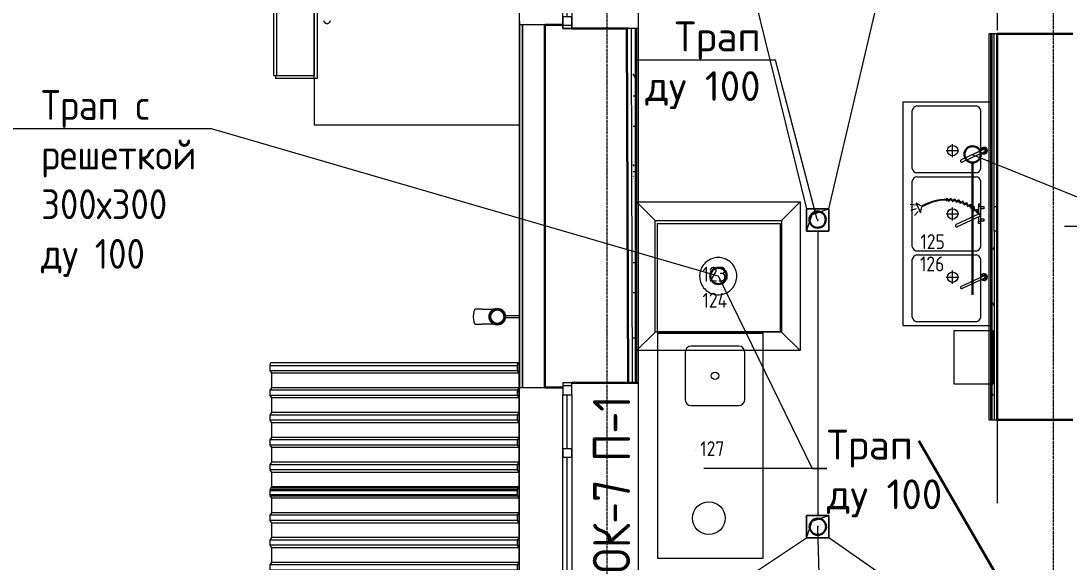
# Model space of a CAD drawing. Header units: millimetres. Extents: x -10178924 to 11692288, y -947381 to 58396.
# Drawn here: x 41911 to 48955, y -65512 to -61877 of the extents above; entities that cross this region are included whole.
import ezdxf
from ezdxf import colors
from ezdxf.entities.mleader import LeaderData, LeaderLine
from ezdxf.math import Vec2, Vec3

# ---------------------------------------------------------------- set-up
doc = ezdxf.new("R2010")
doc.units = ezdxf.units.MM
doc.linetypes.add('ADSK_Линия сетки', pattern=[25, 20, -2.5, 0, -2.5])
for name, color, linetype, lineweight in [('!К3', 30, 'Continuous', 30), ('_ Окна', 7, 'Continuous', 9), ('Выноски ВК', 7, 'Continuous', 0), ('Двери', 7, 'Continuous', 9), ('ДОНМ_ТХ_(ОВ)', 190, 'Continuous', 20), ('Марки окон', 7, 'Continuous', 20), ('Обобщенные модели', 7, 'Continuous', 18), ('Оборудование', 7, 'Continuous', 18), ('Ограждение', 7, 'Continuous', 9), ('Окна', 7, 'Continuous', 9), ('Оси', 253, 'Continuous', 9), ('Перекрытие', 7, 'Continuous', 18), ('Пищ_Спец', 250, 'Continuous', 30), ('Стены внутренние', 7, 'Continuous', 18), ('Стены наружные', 7, 'Continuous', 18), ('Стены несущие', 7, 'Continuous', 30), ('Стены отделка', 7, 'Continuous', 30), ('Стены штриховка', 7, 'Continuous', 9), ('ШТРИХОВКА', 252, 'Continuous', 15)]:
    doc.layers.add(name, color=color, linetype=linetype, lineweight=lineweight)
doc.layers.add('Линии', color=7, linetype='Continuous', lineweight=9, true_color=0x00a600)
doc.styles.add('GOST Common', font='GOST_Common.ttf', dxfattribs={"width": 0.9, "height": 350})
doc.styles.add('GOST Common_2', font='GOST_Common.ttf', dxfattribs={"width": 0.9, "height": 250})
doc.styles.add('PDF ISOCPEUR', font='isocpeur.ttf')
pattern_1 = [(0, (0, -66749.99), (406.4, 101.6), [33.528, -271.272, 33.528, -271.272, -1625.6]), (0, (0, -66749.99), (406.4, 101.6), [-609.6, 33.528, -576.072, 33.528, -271.272, -711.2]), (0, (0, -66749.99), (406.4, 101.6), [-1524, 33.528, -169.672, 33.528, -474.472]), (120, (152.4, -66699.19), (-291.18818, 301.15272), [33.528, -271.272, 33.528, -271.272, -1625.6]), (120, (152.4, -66699.19), (-291.18818, 301.15272), [-609.6, 33.528, -576.072, 33.528, -271.272, -711.2]), (120, (152.4, -66699.19), (-291.18818, 301.15272), [-1524, 33.528, -169.672, 33.528, -474.472]), (240, (203.2, -66495.99), (-115.21182, -402.75272), [33.528, -271.272, 33.528, -271.272, -1625.6]), (240, (203.2, -66495.99), (-115.21182, -402.75272), [-609.6, 33.528, -576.072, 33.528, -271.272, -711.2]), (240, (203.2, -66495.99), (-115.21182, -402.75272), [-1524, 33.528, -169.672, 33.528, -474.472])]

# ---------------------------------------------------------------- blocks, each defined once
blk = doc.blocks.new('оси')
at = {"layer": 'Оси', "linetype": 'ADSK_Линия сетки'}
for p, q in [((52350, -2196.5), (52350, 46378)), ((55350, -2196.5), (55350, 46378))]:
    blk.add_line(p, q, dxfattribs=at)
blk = doc.blocks.new('Водосток - Тип 1 _карниз больше 490мм_-5178134-План 1-го этажа')
at = {"layer": 'Обобщенные модели'}
for p, q in [((75, 306.2), (75, 263.6)), ((175, 263.6), (175, 306.2)), ((120, 109.1), (120, 10)), ((130, 10), (130, 109.1))]:
    blk.add_line(p, q, dxfattribs=at)
at = {"layer": 'Обобщенные модели', "flags": 128}
for points in [[(75, 173), (75, 174.3), (75, 177), (75, 179.8), (75, 182.9), (75, 186.2), (75, 189.7), (75, 193.4), (75, 197.2), (75, 201.3), (75, 205.5), (75, 209.9), (75, 214.4), (75, 219.1), (75, 224), (75, 229), (75, 234.1), (75, 239.3), (75, 244.6), (75, 250.1), (75, 255.6), (75, 261.3), (75, 263.6)], [(175, 263.6), (175, 258), (175, 252.4), (175, 246.9), (175, 241.5), (175, 236.2), (175, 231.1), (175, 226), (175, 221.1), (175, 216.4), (175, 211.8), (175, 207.3), (175, 203), (175, 198.9), (175, 194.9), (175, 191.2), (175, 187.6), (175, 184.3), (175, 181.1), (175, 178.1), (175, 175.4), (175, 173)]]:
    blk.add_lwpolyline(points, dxfattribs=at)
at = {"layer": 'Обобщенные модели'}
for start, end in [(90, 270), (270, 90)]:
    blk.add_arc((125, 160), 52, start, end, dxfattribs=at)
at = {"layer": 'Обобщенные модели', "lineweight": 40}
for start, end in [(90, 270), (270, 90)]:
    blk.add_arc((125, 160), 50, start, end, dxfattribs=at)
at = {"layer": 'Обобщенные модели'}
for start_param, end_param in [(4.712389, 6.283185), (3.141593, 4.712389)]:
    blk.add_ellipse((125, 306.2), major_axis=(-50, 0), ratio=0.309017, start_param=start_param, end_param=end_param, dxfattribs=at)
blk = doc.blocks.new('AC_Дверь_Однопольная_Деревянная - 1050х2200 пр EI30 Д-34пр-3635507-План 1-го этажа')
at = {"layer": 'Двери', "lineweight": 30}
blk.add_line((-525, 255), (384.3, 780), dxfattribs=at)
blk = doc.blocks.new('Roof Cladding - 833x50mm-3052852-План 1-го этажа')
at = {"layer": 'Обобщенные модели'}
for p, q in [((43585.6, 27677.1), (43589.8, 27697.1)), ((43589.8, 27697.1), (45252.6, 27697.1)), ((45252.6, 27697.1), (45248.5, 27677.1)), ((45248.8, 27676.5), (45252.8, 27696.1)), ((45252.8, 27696.1), (45252.6, 27697.1)), ((43585.6, 27642.1), (43585.6, 27677.1)), ((43585.6, 27677.1), (45248.5, 27677.1)), ((43595.7, 27625.1), (43585.6, 27642.1)), ((43585.6, 27642.1), (45248.5, 27642.1)), ((43595.7, 27527.4), (43595.7, 27625.1)), ((45258.5, 27625.1), (43595.7, 27625.1)), ((45248.5, 27677.1), (45248.5, 27642.1)), ((45248.5, 27642.1), (45258.5, 27625.1)), ((45248.8, 27643.2), (45248.8, 27676.5)), ((45258.8, 27626.2), (45248.8, 27643.2)), ((45258.5, 27625.1), (45258.5, 27527.4)), ((45258.8, 27526.4), (45258.8, 27626.2)), ((43585.6, 27510.4), (43595.7, 27527.4)), ((43585.6, 27475.4), (43585.6, 27510.4)), ((45248.5, 27510.4), (43585.6, 27510.4)), ((43595.7, 27458.4), (43585.6, 27475.4)), ((45248.5, 27475.4), (43585.6, 27475.4)), ((45258.5, 27527.4), (43595.7, 27527.4)), ((45258.5, 27527.4), (45248.5, 27510.4)), ((45248.5, 27510.4), (45248.5, 27475.4)), ((45248.5, 27475.4), (45258.5, 27458.4)), ((45248.8, 27509.4), (45258.8, 27526.4)), ((45248.8, 27476.5), (45248.8, 27509.4)), ((45258.8, 27459.5), (45248.8, 27476.5)), ((43595.7, 27360.7), (43595.7, 27458.4)), ((45258.5, 27458.4), (43595.7, 27458.4)), ((45258.5, 27458.4), (45258.5, 27360.7)), ((45258.8, 27359.7), (45258.8, 27459.5)), ((43585.6, 27343.7), (43595.7, 27360.7)), ((43585.6, 27308.7), (43585.6, 27343.7)), ((45248.5, 27343.7), (43585.6, 27343.7)), ((45258.5, 27360.7), (43595.7, 27360.7)), ((45258.5, 27360.7), (45248.5, 27343.7)), ((45248.5, 27343.7), (45248.5, 27308.7)), ((45248.8, 27342.7), (45258.8, 27359.7)), ((45248.8, 27309.8), (45248.8, 27342.7)), ((43595.7, 27291.7), (43585.6, 27308.7)), ((45248.5, 27308.7), (43585.6, 27308.7)), ((43595.7, 27194), (43595.7, 27291.7)), ((45258.5, 27291.7), (43595.7, 27291.7)), ((45248.5, 27308.7), (45258.5, 27291.7)), ((45258.8, 27292.8), (45248.8, 27309.8)), ((45258.5, 27291.7), (45258.5, 27194)), ((45258.8, 27193), (45258.8, 27292.8)), ((43585.6, 27177), (43595.7, 27194)), ((45258.5, 27194), (43595.7, 27194)), ((45258.5, 27194), (45248.5, 27177)), ((45248.8, 27176), (45258.8, 27193)), ((43585.6, 27142), (43585.6, 27177)), ((45248.5, 27177), (43585.6, 27177)), ((43595.7, 27125), (43585.6, 27142)), ((45248.5, 27142), (43585.6, 27142)), ((43595.7, 27027.3), (43595.7, 27125)), ((45258.5, 27125), (43595.7, 27125)), ((45248.5, 27177), (45248.5, 27142)), ((45248.5, 27142), (45258.5, 27125)), ((45248.8, 27143.1), (45248.8, 27176)), ((45258.8, 27126.1), (45248.8, 27143.1)), ((45258.5, 27125), (45258.5, 27027.3)), ((45258.8, 27026.3), (45258.8, 27126.1)), ((43585.6, 27010.3), (43595.7, 27027.3)), ((43585.6, 26975.3), (43585.6, 27010.3)), ((45248.5, 27010.3), (43585.6, 27010.3)), ((45258.5, 27027.3), (43595.7, 27027.3)), ((45258.5, 27027.3), (45248.5, 27010.3)), ((45248.5, 27010.3), (45248.5, 26975.3)), ((45248.8, 27009.3), (45258.8, 27026.3)), ((45248.8, 26976.4), (45248.8, 27009.3)), ((43595.7, 26958.3), (43585.6, 26975.3)), ((45248.5, 26975.3), (43585.6, 26975.3)), ((43595.7, 26860.6), (43595.7, 26958.3)), ((45258.5, 26958.3), (43595.7, 26958.3)), ((45248.5, 26975.3), (45258.5, 26958.3)), ((45258.8, 26959.4), (45248.8, 26976.4)), ((45258.5, 26958.3), (45258.5, 26860.6)), ((45258.8, 26859.6), (45258.8, 26959.4)), ((43585.6, 26843.6), (43587.7, 26847.1)), ((43585.6, 26808.6), (43585.6, 26843.6)), ((45248.5, 26843.6), (43585.6, 26843.6)), ((43593.6, 26857.1), (43595.7, 26860.6)), ((45258.5, 26860.6), (43595.7, 26860.6)), ((45250.4, 26846.9), (45248.5, 26843.6)), ((45248.5, 26843.6), (45248.5, 26808.6)), ((45248.8, 26842.6), (45258.8, 26859.6)), ((45248.8, 26808.6), (45248.8, 26842.6)), ((45258.5, 26860.6), (45250.5, 26847.1)), ((45248.5, 26808.6), (43585.6, 26808.6)), ((45248.5, 26808.6), (45248.8, 26808.6))]:
    blk.add_line(p, q, dxfattribs=at)
blk = doc.blocks.new('Roof Cladding - 833x50mm-V33-План 1-го этажа')
at = {"layer": 'Обобщенные модели'}
for p, q in [((43587.7, 26847.1), (43589.8, 26857.1)), ((43589.8, 26857.1), (45252.6, 26857.1)), ((45252.6, 26857.1), (45248.5, 26837.1)), ((45248.8, 26836.5), (45252.8, 26856.1)), ((45252.8, 26856.1), (45252.6, 26857.1)), ((43585.6, 26802.1), (43585.6, 26837.1)), ((43585.6, 26837.1), (45248.5, 26837.1)), ((43595.7, 26785.1), (43585.6, 26802.1)), ((43585.6, 26802.1), (45248.5, 26802.1)), ((43595.7, 26687.4), (43595.7, 26785.1)), ((45258.5, 26785.1), (43595.7, 26785.1)), ((45248.5, 26837.1), (45248.5, 26802.1)), ((45248.5, 26802.1), (45258.5, 26785.1)), ((45248.8, 26803.2), (45248.8, 26836.5)), ((45258.8, 26786.2), (45248.8, 26803.2)), ((45258.5, 26785.1), (45258.5, 26687.4)), ((45258.8, 26686.4), (45258.8, 26786.2)), ((43585.6, 26670.4), (43595.7, 26687.4)), ((43585.6, 26635.4), (43585.6, 26670.4)), ((45248.5, 26670.4), (43585.6, 26670.4)), ((43595.7, 26618.4), (43585.6, 26635.4)), ((45248.5, 26635.4), (43585.6, 26635.4)), ((45258.5, 26687.4), (43595.7, 26687.4)), ((45258.5, 26687.4), (45248.5, 26670.4)), ((45248.5, 26670.4), (45248.5, 26635.4)), ((45248.5, 26635.4), (45258.5, 26618.4)), ((45248.8, 26669.4), (45258.8, 26686.4)), ((45248.8, 26636.5), (45248.8, 26669.4)), ((45258.8, 26619.5), (45248.8, 26636.5)), ((43595.7, 26520.7), (43595.7, 26618.4)), ((45258.5, 26618.4), (43595.7, 26618.4)), ((45258.5, 26618.4), (45258.5, 26520.7)), ((45258.8, 26519.7), (45258.8, 26619.5)), ((43585.6, 26503.7), (43595.7, 26520.7)), ((43585.6, 26468.7), (43585.6, 26503.7)), ((45248.5, 26503.7), (43585.6, 26503.7)), ((45258.5, 26520.7), (43595.7, 26520.7)), ((45258.5, 26520.7), (45248.5, 26503.7)), ((45248.5, 26503.7), (45248.5, 26468.7)), ((45248.8, 26502.7), (45258.8, 26519.7)), ((45248.8, 26469.8), (45248.8, 26502.7)), ((43595.7, 26451.7), (43585.6, 26468.7)), ((45248.5, 26468.7), (43585.6, 26468.7)), ((43595.7, 26354), (43595.7, 26451.7)), ((45258.5, 26451.7), (43595.7, 26451.7)), ((45248.5, 26468.7), (45258.5, 26451.7)), ((45258.8, 26452.8), (45248.8, 26469.8)), ((45258.5, 26451.7), (45258.5, 26354)), ((45258.8, 26353), (45258.8, 26452.8)), ((43585.6, 26337), (43595.7, 26354)), ((45258.5, 26354), (43595.7, 26354)), ((45258.5, 26354), (45248.5, 26337)), ((45248.8, 26336), (45258.8, 26353)), ((43585.6, 26302), (43585.6, 26337)), ((45248.5, 26337), (43585.6, 26337)), ((43595.7, 26285), (43585.6, 26302)), ((45248.5, 26302), (43585.6, 26302)), ((43595.7, 26187.3), (43595.7, 26285)), ((45258.5, 26285), (43595.7, 26285)), ((45248.5, 26337), (45248.5, 26302)), ((45248.5, 26302), (45258.5, 26285)), ((45248.8, 26303.1), (45248.8, 26336)), ((45258.8, 26286.1), (45248.8, 26303.1)), ((45258.5, 26285), (45258.5, 26187.3)), ((45258.8, 26186.3), (45258.8, 26286.1)), ((43585.6, 26170.3), (43595.7, 26187.3)), ((43585.6, 26135.3), (43585.6, 26170.3)), ((45248.5, 26170.3), (43585.6, 26170.3)), ((43595.7, 26118.3), (43585.6, 26135.3)), ((45248.5, 26135.3), (43585.6, 26135.3)), ((45258.5, 26187.3), (43595.7, 26187.3)), ((45258.5, 26187.3), (45248.5, 26170.3)), ((45248.5, 26170.3), (45248.5, 26135.3)), ((45248.5, 26135.3), (45258.5, 26118.3)), ((45248.8, 26169.3), (45258.8, 26186.3)), ((45248.8, 26136.4), (45248.8, 26169.3)), ((45258.8, 26119.4), (45248.8, 26136.4)), ((43595.7, 26020.6), (43595.7, 26118.3)), ((45258.5, 26118.3), (43595.7, 26118.3)), ((45258.5, 26118.3), (45258.5, 26020.6)), ((45258.8, 26019.6), (45258.8, 26119.4)), ((43585.6, 26003.6), (43595.7, 26020.6)), ((43585.6, 25968.6), (43585.6, 26003.6)), ((45248.5, 26003.6), (43585.6, 26003.6)), ((45258.5, 26020.6), (43595.7, 26020.6)), ((45258.5, 26020.6), (45248.5, 26003.6)), ((45248.5, 26003.6), (45248.5, 25968.6)), ((45248.8, 26002.6), (45258.8, 26019.6)), ((45248.8, 25968.6), (45248.8, 26002.6)), ((45248.5, 25968.6), (43585.6, 25968.6)), ((45248.5, 25968.6), (45248.8, 25968.6))]:
    blk.add_line(p, q, dxfattribs=at)
blk = doc.blocks.new('окно трехпол с фрамугой - 1750-2320_h___нов_ ок27 ЕIW30-2156325-План 1-го этажа')
at = {"layer": '_ Окна', "lineweight": 18}
for p, q in [((-895, 100), (-895, 160)), ((-895, 160), (-815, 160)), ((-815, 160), (-815, 100)), ((-455, 100), (-455, 160)), ((-455, 160), (-395, 160)), ((-395, 160), (-395, 100)), ((395, 100), (395, 160)), ((395, 160), (455, 160)), ((455, 160), (455, 100)), ((815, 160), (815, 100)), ((895, 160), (815, 160)), ((895, 100), (895, 160)), ((-815, 100), (-895, 100)), ((-395, 100), (-455, 100)), ((455, 100), (395, 100)), ((815, 100), (895, 100))]:
    blk.add_line(p, q, dxfattribs=at)
at = {"layer": '_ Окна'}
for p, q in [((-875, 100), (-875, 160)), ((875, 100), (875, 160)), ((-815, 130), (-455, 130)), ((-395, 130), (395, 130)), ((455, 130), (815, 130))]:
    blk.add_line(p, q, dxfattribs=at)
at = {"layer": 'Окна'}
for p, q in [((-895, 160), (-895, 100)), ((-815, 160), (-895, 160)), ((-815, 160), (-455, 160)), ((-395, 160), (-455, 160)), ((-395, 160), (395, 160)), ((455, 160), (395, 160)), ((455, 160), (815, 160)), ((895, 160), (815, 160)), ((895, 100), (895, 160)), ((-895, 100), (-815, 100)), ((-455, 100), (-815, 100)), ((-455, 100), (-395, 100)), ((395, 100), (-395, 100)), ((395, 100), (455, 100)), ((815, 100), (455, 100)), ((815, 100), (895, 100))]:
    blk.add_line(p, q, dxfattribs=at)
blk = doc.blocks.new('окно трехпол с фрамугой - 1750-2320_h___нов_-2116613-План 1-го этажа')
at = {"layer": '_ Окна', "lineweight": 18}
for p, q in [((-895, 100), (-895, 160)), ((-895, 160), (-815, 160)), ((-815, 160), (-815, 100)), ((-455, 100), (-455, 160)), ((-455, 160), (-395, 160)), ((-395, 160), (-395, 100)), ((395, 100), (395, 160)), ((395, 160), (455, 160)), ((455, 160), (455, 100)), ((815, 160), (815, 100)), ((895, 160), (815, 160)), ((895, 100), (895, 160)), ((-815, 100), (-895, 100)), ((-395, 100), (-455, 100)), ((455, 100), (395, 100)), ((815, 100), (895, 100))]:
    blk.add_line(p, q, dxfattribs=at)
at = {"layer": '_ Окна'}
for p, q in [((-875, 100), (-875, 160)), ((875, 100), (875, 160)), ((-815, 130), (-455, 130)), ((-395, 130), (395, 130)), ((455, 130), (815, 130))]:
    blk.add_line(p, q, dxfattribs=at)
at = {"layer": 'Окна'}
for p, q in [((-895, 160), (-895, 100)), ((-815, 160), (-895, 160)), ((-815, 160), (-455, 160)), ((-395, 160), (-455, 160)), ((-395, 160), (395, 160)), ((455, 160), (395, 160)), ((455, 160), (815, 160)), ((895, 160), (815, 160)), ((895, 100), (895, 160)), ((-895, 100), (-815, 100)), ((-455, 100), (-815, 100)), ((-455, 100), (-395, 100)), ((395, 100), (-395, 100)), ((395, 100), (455, 100)), ((815, 100), (455, 100)), ((815, 100), (895, 100))]:
    blk.add_line(p, q, dxfattribs=at)
blk = doc.blocks.new('GM_Отверстие прямоугольное _в плите_ - Отверстие-1400855-План 1-го этажа')
at = {"layer": 'Обобщенные модели'}
for p, q in [((-75, -75), (-75, 75)), ((-75, 75), (75, 75)), ((75, 75), (-75, 75)), ((-75, 75), (-75, -75)), ((-37.5, 37.5), (75, 75)), ((75, 75), (75, -75)), ((75, -75), (75, 75)), ((-75, -75), (-37.5, 37.5)), ((75, -75), (-75, -75)), ((-75, -75), (75, -75))]:
    blk.add_line(p, q, dxfattribs=at)
for start, end in [(360, 180), (180, 360), (60, 165), (300, 360), (195, 270)]:
    blk.add_arc((0, 0), 2.5, start, end, dxfattribs=at)
blk = doc.blocks.new('Тип перил - D40-V97-План 1-го этажа')
at = {"layer": 'Ограждение', "flags": 128}
for points in [[(0, 20), (0.8, 20), (1.6, 19.9), (2.4, 19.9), (3.2, 19.7), (4, 19.6), (4.8, 19.4), (5.5, 19.2), (6.3, 19), (7, 18.7), (7.8, 18.4), (8.5, 18.1), (9.2, 17.7), (9.9, 17.4), (10.6, 16.9), (11.3, 16.5), (11.9, 16), (12.6, 15.6), (13.2, 15), (13.8, 14.5), (14.3, 13.9), (14.9, 13.3), (15.4, 12.7), (15.9, 12.1), (16.4, 11.5), (16.8, 10.8), (17.2, 10.1), (17.6, 9.4), (18, 8.7), (18.3, 8), (18.6, 7.2), (18.9, 6.5), (19.2, 5.7), (19.4, 5), (19.6, 4.2), (19.7, 3.4), (19.8, 2.6), (19.9, 1.8), (20, 1), (20, 0.2), (20, 0)], [(20, 0), (20, -0.8), (19.9, -1.6), (19.9, -2.4), (19.7, -3.2), (19.6, -4), (19.4, -4.8), (19.2, -5.5), (19, -6.3), (18.7, -7), (18.4, -7.8), (18.1, -8.5), (17.7, -9.2), (17.4, -9.9), (16.9, -10.6), (16.5, -11.3), (16, -11.9), (15.6, -12.6), (15, -13.2), (14.5, -13.8), (13.9, -14.3), (13.3, -14.9), (12.7, -15.4), (12.1, -15.9), (11.5, -16.4), (10.8, -16.8), (10.1, -17.2), (9.4, -17.6), (8.7, -18), (8, -18.3), (7.2, -18.6), (6.5, -18.9), (5.7, -19.2), (5, -19.4), (4.2, -19.6), (3.4, -19.7), (2.6, -19.8), (1.8, -19.9), (1, -20), (0.2, -20), (0, -20)]]:
    blk.add_lwpolyline(points, dxfattribs=at)
blk = doc.blocks.new('1 этаж')
at = {"layer": 'Стены внутренние', "lineweight": 9}
h = blk.add_hatch(dxfattribs=at)
h.set_pattern_fill('FP_12', color=256, style=0, pattern_type=2)
h.set_pattern_definition(pattern_1)
h.paths.add_polyline_path([(48450.9, -40954.1), (48450.9, -40487.7), (48435.9, -40487.7), (48435.9, -40954.1), (48450.7, -40954.1)])
h.paths.add_polyline_path([(48450.9, -39437.7), (48450.9, -36845), (48435.9, -36845), (48435.9, -39437.7)])
h.paths.add_polyline_path([(48450.9, -35795), (48450.9, -33440.4), (48435.9, -33440.4), (48435.9, -35795)])
h = blk.add_hatch(dxfattribs=at)
h.set_pattern_fill('FP_12', color=256, style=0, pattern_type=2)
h.set_pattern_definition(pattern_1)
h.paths.add_polyline_path([(46026.1, -35160.1), (46041.1, -35160.1), (46041.1, -33460), (46026.1, -33460), (46026.1, -34389)])
h.paths.add_polyline_path([(46026.1, -39190.8), (46041.1, -39190.8), (46041.1, -36950.1), (46026.1, -36950.1)])
h.paths.add_polyline_path([(46041.1, -40940), (46026.1, -40899.9), (46026.1, -40940)])
h = blk.add_hatch(dxfattribs=at)
h.set_pattern_fill('FP_12', color=256, style=0, pattern_type=2)
h.set_pattern_definition(pattern_1)
h.paths.add_polyline_path([(46041.1, -36809.7), (46026.1, -36809.7), (46026.1, -36950.1), (46041.1, -36950.1)])
at = {"layer": 'Линии', "color": 7}
blk.add_line((47265.9, -38171.2), (47265.9, -40081.2), dxfattribs=at)
at = {"layer": 'Перекрытие'}
for p, q in [((46061.1, -33426.3), (47190.9, -38021.2)), ((47340.9, -38021.2), (48415.9, -33426.3)), ((43880.8, -37145.7), (43880.8, -37457.5)), ((43880.8, -37457.5), (45261.9, -37457.5)), ((46061, -40980.8), (47190.9, -40231.2)), ((48415.9, -40980.8), (47340.9, -40231.2))]:
    blk.add_line(p, q, dxfattribs=at)
at = {"layer": 'Перекрытие', "color": 7, "true_color": 0xffffff}
for p, q in [((48470.9, -36619.2), (48470.9, -36820)), ((48470.9, -39437.7), (48470.9, -39999.2))]:
    blk.add_line(p, q, dxfattribs=at)
at = {"layer": 'Стены внутренние'}
for p, q in [((43630.8, -37125.7), (43630.8, -31115.4)), ((43880.8, -31358.3), (43880.8, -37125.7)), ((45248.8, -39270.7), (45261.9, -39271.3)), ((45261.9, -39521.5), (45258.5, -39521.4))]:
    blk.add_line(p, q, dxfattribs=at)
at = {"layer": 'Стены наружные'}
for p, q in [((45261.9, -37012), (45233.7, -27905)), ((43610.8, -37125.7), (43610.8, -31116)), ((43880.8, -37145.7), (43880.8, -31358.3)), ((45260.9, -36760.4), (45260.9, -35059.7)), ((45261.9, -36784.7), (45261.9, -35049.7)), ((43900.8, -36331.1), (43900.8, -37145.7)), ((45261.9, -36760.4), (45260.9, -36760.4)), ((43610.8, -37125.7), (43880.8, -37125.7)), ((43620.8, -37125.7), (43620.8, -37145.7)), ((43900.8, -37145.7), (43620.8, -37145.7)), ((45260.9, -39220.8), (45261.9, -39220.8)), ((45260.9, -40950.8), (45260.9, -39220.8)), ((45261.9, -40950.8), (45261.9, -39220.8)), ((45248.5, -39250.7), (45261.9, -39251.3)), ((45261.9, -39541.5), (45258.8, -39541.4))]:
    blk.add_line(p, q, dxfattribs=at)
at = {"layer": 'Стены несущие'}
for p, q in [((45431.9, -36784.7), (45431.9, -39220.8)), ((45551.9, -36784.7), (45431.9, -36784.7)), ((45991.9, -36809.7), (45611.9, -36809.7)), ((45983.3, -36809.7), (45990.6, -39189.8)), ((48470.9, -39437.7), (48470.9, -36845)), ((48980.9, -36845), (48470.9, -36845)), ((45431.9, -39220.8), (45551.9, -39220.8)), ((45611.9, -39190.8), (46061.1, -39190.8)), ((45991.9, -39189.8), (45990.6, -39189.8)), ((45991.9, -39190.8), (45991.9, -39189.8)), ((48470.9, -39437.7), (48980.9, -39437.7))]:
    blk.add_line(p, q, dxfattribs=at)
at = {"layer": 'Стены отделка', "lineweight": 9}
for p, q in [((46061.1, -40980.8), (46061.1, -33426.3)), ((45260.9, -36760.4), (45260.9, -39220.8)), ((45281.9, -36784.7), (45261.9, -36784.7)), ((45261.9, -39220.8), (45261.9, -36784.7)), ((45281.9, -36905.1), (45281.9, -36784.7)), ((45431.9, -36784.7), (45281.9, -36784.7)), ((45281.9, -36784.7), (45281.9, -36905.1)), ((46061.1, -36809.7), (45983.3, -36809.7)), ((46013.7, -36950.1), (46013.3, -36809.7)), ((48470.9, -36845), (48415.9, -36845)), ((48415.9, -36845), (48415.9, -39437.7)), ((48450.9, -38170), (48450.9, -36845)), ((46020.6, -39190.7), (46013.7, -36950.1)), ((48450.9, -38004.9), (48470.9, -38004.9)), ((48470.9, -38170), (48450.9, -38170)), ((45261.9, -39220.8), (45281.9, -39220.8)), ((45281.9, -39220.8), (45281.9, -39219.8)), ((45281.9, -39219.8), (45281.9, -39220.8)), ((45281.9, -39220.8), (45431.9, -39220.8)), ((45990.6, -39189.8), (45990.6, -39190.8)), ((45990.6, -39190.8), (46020.6, -39190.7)), ((48415.9, -39437.7), (48470.9, -39437.7))]:
    blk.add_line(p, q, dxfattribs=at)
at = {"layer": 'Стены штриховка'}
for p, q in [((46041.1, -39190.8), (46041.1, -36809.7)), ((46050.1, -39190.8), (46050.1, -36809.7)), ((45281.9, -39219.8), (45281.9, -36905.1)), ((45281.9, -36905.1), (45281.9, -39219.8)), ((48426.9, -36845), (48426.9, -39437.7)), ((48435.9, -36845), (48435.9, -39437.7)), ((48450.9, -38170), (48450.9, -39437.7))]:
    blk.add_line(p, q, dxfattribs=at)
blk.add_blockref('оси', (-6500.4, -68905))
at = {"layer": 'Двери', "color": 8, "true_color": 0x7f7f7f, "rotation": 90}
blk.add_blockref('AC_Дверь_Однопольная_Деревянная - 1050х2200 пр EI30 Д-34пр-3635507-План 1-го этажа', (48725.9, -39962.7), dxfattribs=at)
at = {"layer": 'Обобщенные модели'}
for name, p in [('GM_Отверстие прямоугольное _в плите_ - Отверстие-1400855-План 1-го этажа', (47265.9, -38096.2)), ('Roof Cladding - 833x50mm-3052852-План 1-го этажа', (0, -66750)), ('Roof Cladding - 833x50mm-V33-План 1-го этажа', (0, -66750)), ('GM_Отверстие прямоугольное _в плите_ - Отверстие-1400855-План 1-го этажа', (47265.9, -40156.2))]:
    blk.add_blockref(name, p, dxfattribs=at)
at = {"layer": 'Обобщенные модели', "rotation": 90}
blk.add_blockref('Водосток - Тип 1 _карниз больше 490мм_-5178134-План 1-го этажа', (45271.9, -38870.3), dxfattribs=at)
at = {"layer": 'Ограждение', "rotation": 270}
blk.add_blockref('Тип перил - D40-V97-План 1-го этажа', (43967.7, -36757.5), dxfattribs=at)
at = {"layer": 'Окна', "rotation": 90}
for name, p in [('окно трехпол с фрамугой - 1750-2320_h___нов_ ок27 ЕIW30-2156325-План 1-го этажа', (45711.9, -35914.7)), ('окно трехпол с фрамугой - 1750-2320_h___нов_-2116613-План 1-го этажа', (45711.9, -40085.8))]:
    blk.add_blockref(name, p, dxfattribs=at)
at = {"layer": 'Марки окон', "lineweight": 9, "char_height": 250, "attachment_point": 5, "rotation": 90, "line_spacing_factor": 1.022766, "style": 'GOST Common_2'}
for s, insert, width in [('\\pxqc,t1.8,3.6,5.4,7.2,9,10.8,12.6,14.4,16.2,18,19.8,21.6,23.4,25.2,27,28.8,30.6,32.4,34.2,36,37.8,39.6,41.4,43.2,45,46.8,48.6,50.4,52.2,54,55.8,57.6;{П-1}', (45880, -39498.5), 458.1), ('\\pxqc,t1.8,3.6,5.4,7.2,9,10.8,12.6,14.4,16.2,18,19.8,21.6,23.4,25.2,27,28.8,30.6,32.4,34.2,36,37.8,39.6,41.4,43.2,45,46.8,48.6,50.4,52.2,54,55.8,57.6;{ОК-7}', (45880, -40154.3), 684.9)]:
    blk.add_mtext(s, dxfattribs=dict(at, insert=insert, width=width))
blk = doc.blocks.new('A$C40595298')
at = {"layer": 'Оборудование'}
for p, q in [((543.3, 1426.2), (223.3, 1426.2)), ((183.3, 1386.2), (183.3, 1066.2)), ((583.3, 1066.2), (583.3, 1386.2)), ((223.3, 1026.2), (543.3, 1026.2))]:
    blk.add_line(p, q, dxfattribs=at)
blk.add_lwpolyline([(705, 1512), (705, 0), (0, 0), (0, 1512), (705, 1512)], dxfattribs=at)
for centre, radius in [((383.3, 1226.2), 25), ((342.2, 270.3), 110)]:
    blk.add_circle(centre, radius, dxfattribs=at)
for centre, start, end in [((223.3, 1386.2), 90, 180), ((543.3, 1386.2), 0, 90), ((223.3, 1066.2), 180, 270), ((543.3, 1066.2), 270, 0)]:
    blk.add_arc(centre, 40, start, end, dxfattribs=at)
blk = doc.blocks.new('_Dot')
at = {"color": 0, "linetype": 'ByBlock', "lineweight": -2}
blk.add_line((-0.5, 0), (-1, 0), dxfattribs=at)
at = {"color": 0, "linetype": 'ByBlock', "const_width": 0.5}
blk.add_lwpolyline([(-0.25, 0, 1), (0.25, 0, 1)], format="xyb", close=True, dxfattribs=at)
blk = doc.blocks.new('A$C37a8edcb')
at = {"layer": 'Оборудование', "color": 232, "linetype": 'ByBlock', "lineweight": -2, "ltscale": 2, "transparency": 33554687}
blk.add_line((20, 1500), (20, 0), dxfattribs=at)
at = {"layer": 'Оборудование', "color": 232, "linetype": 'ByBlock', "lineweight": -2, "ltscale": 100, "transparency": 33554687}
for p, q in [((75.9, 1444.1), (75.9, 1055.9)), ((106.4, 1475), (505.5, 1475)), ((535.9, 1444.1), (535.9, 1055.9)), ((265, 1219.1), (265, 1130.9)), ((307.3, 1175), (222.7, 1175)), ((505.5, 1025), (106.4, 1025)), ((106.4, 1000), (505.5, 1000)), ((75.9, 969.1), (75.9, 530.9)), ((535.9, 969.1), (535.9, 530.9)), ((265, 794.1), (265, 705.9)), ((307.3, 750), (222.7, 750)), ((505.5, 500), (106.4, 500)), ((75.9, 444.1), (75.9, 55.9)), ((106.4, 475), (505.5, 475)), ((535.9, 444.1), (535.9, 55.9)), ((265, 369.1), (265, 280.9)), ((307.3, 325), (222.7, 325)), ((505.5, 25), (106.4, 25))]:
    blk.add_line(p, q, dxfattribs=at)
at = {"layer": 'Оборудование', "color": 232, "linetype": 'ByBlock', "lineweight": -2, "transparency": 33554687}
for p, q in [((50.3, 1182.5), (200.9, 1252)), ((57.2, 1167.5), (208.1, 1237.1)), ((55.9, 783.9), (55.9, 799.5)), ((55.9, 799.5), (76, 799.5)), ((76, 783.9), (55.9, 783.9)), ((76, 799.5), (75.8, 700.5)), ((91.7, 799.5), (76, 799.5)), ((77.3, 799.5), (77.4, 815.1)), ((77.4, 815.1), (90.4, 815.1)), ((84.3, 767.3), (234.9, 836.9)), ((90.4, 815.1), (90.4, 799.5)), ((91.3, 752.3), (242.1, 821.9)), ((91.6, 770.7), (91.7, 799.5)), ((55.9, 700.5), (55.9, 716.2)), ((55.9, 716.2), (75.9, 716.1)), ((101.9, 745.2), (90.9, 728.9)), ((91.5, 700.5), (91.5, 741.1)), ((98.2, 717.7), (101.9, 745.2)), ((121.9, 728.4), (98.2, 717.7)), ((120.6, 700.6), (121.9, 728.4)), ((143.3, 713.4), (120.6, 700.6)), ((144.4, 685.6), (143.3, 713.4)), ((480.2, 742.6), (471.6, 703.5)), ((509.7, 678.1), (480.2, 742.6)), ((497, 734.2), (521.6, 761.1)), ((509.7, 714.9), (545.5, 726.5)), ((75.8, 700.5), (55.9, 700.5)), ((75.8, 700.5), (91.5, 700.5)), ((77.1, 700.5), (77.1, 684.9)), ((77.1, 684.9), (90.1, 684.8)), ((90.1, 684.8), (90.2, 700.5)), ((165.9, 700.3), (144.4, 685.6)), ((169.4, 672.7), (165.9, 700.3)), ((189.6, 689.2), (169.4, 672.7)), ((195.5, 662), (189.6, 689.2)), ((214.1, 680.2), (195.5, 662)), ((222.4, 653.7), (214.1, 680.2)), ((239.4, 673.4), (222.4, 653.7)), ((249.9, 647.7), (239.4, 673.4)), ((265.1, 668.9), (249.9, 647.7)), ((277.9, 644.2), (265.1, 668.9)), ((291.1, 666.5), (277.9, 644.2)), ((304.9, 644.8), (291.1, 666.5)), ((305, 665), (304.9, 644.8)), ((473.7, 698.7), (509.7, 678.1)), ((509.8, 692.1), (550.8, 687.4)), ((50.3, 332.5), (200.9, 402)), ((57.2, 317.5), (208.1, 387.1))]:
    blk.add_line(p, q, dxfattribs=at)
at = {"layer": 'Оборудование', "color": 232}
blk.add_lwpolyline([(600, 1500), (0, 1500), (0, 0), (600, 0)], close=True, dxfattribs=at)
at = {"layer": 'Оборудование', "color": 232, "linetype": 'ByBlock', "lineweight": -2, "ltscale": 100, "transparency": 33554687}
for centre in [(265, 1175), (265, 750), (265, 325)]:
    blk.add_circle(centre, 35, dxfattribs=at)
for centre, start, end in [((111.4, 1439.6), 97.99872, 172.72772), ((500.5, 1439.6), 7.27228, 82.00128), ((111.4, 1060.4), 187.27228, 262.00128), ((111.4, 964.6), 97.99872, 172.72772), ((500.5, 1060.4), 277.99872, 352.72772), ((500.5, 964.6), 7.27228, 82.00128), ((111.4, 535.4), 187.27228, 262.00128), ((500.5, 535.4), 277.99872, 352.72772), ((111.4, 439.6), 97.99872, 172.72772), ((500.5, 439.6), 7.27228, 82.00128), ((111.4, 60.4), 187.27228, 262.00128), ((500.5, 60.4), 277.99872, 352.72772)]:
    blk.add_arc(centre, 35.7, start, end, dxfattribs=at)
at = {"layer": 'Оборудование', "color": 232, "linetype": 'ByBlock', "lineweight": -2, "transparency": 33554687}
for centre, radius, start, end in [((204.2, 1244.4), 8.29, 298.10256, 114.21089), ((53.8, 1175), 22.2, 46.74258, 2.8222), ((53.8, 1175), 14.3, 60.21358, 349.3512), ((53.8, 1175), 8.29, 114.78239, 294.78239), ((238.2, 829.2), 8.29, 298.10256, 114.21089), ((87.8, 759.8), 8.29, 114.78239, 294.78239), ((87, 749.3), 3.28, 6.40239, 262.68231), ((309.9, 965.9), 313.4, 224.54235, 301.51217), ((309.9, 965.9), 308.2, 224.54235, 301.51217), ((204.2, 394.4), 8.29, 298.10256, 114.21089), ((53.8, 325), 22.2, 46.74258, 2.8222), ((53.8, 325), 14.3, 60.21358, 349.3512), ((53.8, 325), 8.29, 114.78239, 294.78239)]:
    blk.add_arc(centre, radius, start, end, dxfattribs=at)
blk = doc.blocks.new('*U1425')
at = {"layer": 'Оборудование', "color": 0, "linetype": 'ByBlock', "lineweight": -2}
for points in [[(0, 1100), (125, 975)], [(875, 975), (1000, 1100)], [(0, 0), (125, 125)], [(875, 125), (1000, 0)]]:
    blk.add_lwpolyline(points, dxfattribs=at)
blk.add_lwpolyline([(0, 1100), (1000, 1100), (1000, 0), (0, 0)], close=True, dxfattribs=at)
at = {"layer": 'Оборудование'}
blk.add_lwpolyline([(125, 975), (875, 975), (875, 125), (125, 125)], close=True, dxfattribs=at)
blk.add_lwpolyline([(625, 550), (624.5, 560.7), (623.2, 571.4), (620.9, 581.9), (617.7, 592.2), (613.6, 602.1), (608.7, 611.7), (603, 620.8), (596.5, 629.4), (589.3, 637.4), (581.5, 644.8), (573, 651.4), (564, 657.3), (554.6, 662.5), (544.7, 666.7), (534.5, 670.1), (524.1, 672.7), (513.4, 674.3), (502.7, 675), (491.9, 674.7), (481.2, 673.6), (470.7, 671.5), (460.4, 668.5), (450.3, 664.7), (440.6, 660), (431.4, 654.5), (422.7, 648.2), (414.5, 641.2), (407, 633.5), (400.2, 625.2), (394.1, 616.3), (388.7, 607), (384.3, 597.2), (380.6, 587.1), (377.9, 576.7), (376, 566.1), (375.1, 555.4), (375.1, 544.6), (376, 533.9), (377.9, 523.3), (380.6, 512.9), (384.3, 502.8), (388.7, 493), (394.1, 483.7), (400.2, 474.8), (407, 466.5), (414.5, 458.8), (422.7, 451.8), (431.4, 445.5), (440.6, 440), (450.3, 435.3), (460.4, 431.5), (470.7, 428.5), (481.2, 426.4), (491.9, 425.3), (502.7, 425), (513.4, 425.7), (524.1, 427.3), (534.5, 429.9), (544.7, 433.3), (554.6, 437.5), (564, 442.7), (573, 448.6), (581.5, 455.2), (589.3, 462.6), (596.5, 470.6), (603, 479.2), (608.7, 488.3), (613.6, 497.9), (617.7, 507.8), (620.9, 518.1), (623.2, 528.6), (624.5, 539.3), (625, 550)], dxfattribs=at)
blk = doc.blocks.new('_None')

msp = doc.modelspace()

# ---------------------------------------------------------------- linework, layer by layer
at = {"layer": '!К3'}
msp.add_lwpolyline([(48306.1, -62828.3), (48306.1, -63715.8)], dxfattribs=at)
for centre in [(48306.1, -62773.3), (47265, -63211.5), (46598.4, -63589.5), (47266.3, -65274.4)]:
    msp.add_circle(centre, 55, dxfattribs=at)
at = {"layer": 'Оборудование'}
for points in [[(46185.8, -63239), (46185.8, -63964), (47015.8, -63964), (47015.8, -63239), (46185.8, -63239)], [(48441.6, -64316.9), (48181.6, -64316.9), (48181.6, -63956.9), (48441.6, -63956.9), (48441.6, -64316.9)]]:
    msp.add_lwpolyline(points, dxfattribs=at)

# ---------------------------------------------------------------- block references
at = {"layer": 'ДОНМ_ТХ_(ОВ)', "color": 232, "rotation": 89.99999999999991}
msp.add_blockref('*U1425', (47146.9, -64091.4), dxfattribs=at)
at = {"layer": 'Оборудование', "color": 0, "rotation": 180}
msp.add_blockref('A$C37a8edcb', (48437.2, -62423), dxfattribs=at)
at = {"layer": 'Оборудование'}
msp.add_blockref('A$C40595298', (46191.6, -65487.2), dxfattribs=at)
at = {"layer": 'ШТРИХОВКА'}
msp.add_blockref('1 этаж', (0, -25118), dxfattribs=at)

# ---------------------------------------------------------------- leaders
at = {"layer": 'Выноски ВК', "ltscale": 50}
ml = msp.add_multileader_mtext('Standard', dxfattribs=at)
ml.set_content('Трап \\Pду 100', color=256, style='PDF ISOCPEUR')
ml.set_leader_properties(color=256, linetype='ByLayer', lineweight=-1)
ml.set_arrow_properties(name='NONE')
ml.build(insert=Vec2(0, 0))
ml.multileader.update_dxf_attribs({"text_left_attachment_type": 6, "text_right_attachment_type": 6, "dogleg_length": 100, "arrow_head_size": 300})
ctx = ml.context
ctx.base_point, ctx.char_height, ctx.arrow_head_size, ctx.landing_gap_size, ctx.plane_origin = Vec3(46141.5, -62141), 200, 300, 0, Vec3(58962.3, -91172.1)
ctx.left_attachment, ctx.right_attachment, ctx.text_align_type = 6, 6, 2
notes = []
notes.append((ctx, [(1, (1, 1, 0), (46981.5, -62141), (-1, 0), 100, [(0, [(47262.5, -63211.5)], 0, [])])]))
ctx.mtext.insert, ctx.mtext.width, ctx.mtext.alignment, ctx.mtext.flow_direction = Vec3(46881.5, -61881), 1489.588, 3, 5
ml = msp.add_multileader_mtext('Standard', dxfattribs=at)
ml.set_content('{\\W0.9;Трап с решеткой 300х300\\Pду 100}', color=256, style='PDF ISOCPEUR')
ml.set_leader_properties(color=256, linetype='ByLayer', lineweight=-1)
ml.set_arrow_properties(name='NONE')
ml.build(insert=Vec2(0, 0))
ml.multileader.update_dxf_attribs({"text_left_attachment_type": 6, "text_right_attachment_type": 6, "dogleg_length": 100, "arrow_head_size": 300})
ctx = ml.context
ctx.base_point, ctx.char_height, ctx.arrow_head_size, ctx.landing_gap_size, ctx.plane_origin = Vec3(42046.3, -62601.2), 200, 300, 0, Vec3(55494.4, -92902.2)
ctx.left_attachment, ctx.right_attachment = 6, 6
notes.append((ctx, [(1, (1, 1, 0), (43190.3, -62601.2), (-1, 0), 100, [(0, [(46596.9, -63591.4)], 0, [])])]))
ctx.mtext.insert, ctx.mtext.width, ctx.mtext.flow_direction = Vec3(42046.3, -62341.2), 1489.588, 5
ml = msp.add_multileader_mtext('Standard', dxfattribs=at)
ml.set_content('К3 \\Pду 50', color=256, style='PDF ISOCPEUR')
ml.set_leader_properties(color=256, linetype='ByLayer', lineweight=-1)
ml.set_arrow_properties(name='NONE')
ml.build(insert=Vec2(0, 0))
ml.multileader.update_dxf_attribs({"text_left_attachment_type": 6, "text_right_attachment_type": 6, "dogleg_length": 100, "arrow_head_size": 300})
ctx = ml.context
ctx.base_point, ctx.char_height, ctx.arrow_head_size, ctx.landing_gap_size, ctx.plane_origin = Vec3(49599.8, -63256.5), 200, 300, 0, Vec3(60003.4, -90733.8)
ctx.left_attachment, ctx.right_attachment = 6, 6
notes.append((ctx, [(0, (1, 1, 0), (49499.8, -63256.5), (1, 0), 100, [(0, [(48303.6, -62773.3)], 0, [])])]))
ctx.mtext.insert, ctx.mtext.width, ctx.mtext.flow_direction = Vec3(49599.8, -62996.5), 1489.588, 5
ml = msp.add_multileader_mtext('Standard', dxfattribs=at)
ml.set_content('Трап \\Pду 100', color=256, style='PDF ISOCPEUR')
ml.set_leader_properties(color=256, linetype='ByLayer', lineweight=-1)
ml.set_arrow_properties(name='NONE')
ml.build(insert=Vec2(0, 0))
ml.multileader.update_dxf_attribs({"text_left_attachment_type": 6, "text_right_attachment_type": 6, "dogleg_length": 100, "arrow_head_size": 300})
ctx = ml.context
ctx.base_point, ctx.char_height, ctx.arrow_head_size, ctx.landing_gap_size, ctx.plane_origin = Vec3(47327.3, -64883.2), 200, 300, 0, Vec3(58295.7, -91550)
ctx.left_attachment, ctx.right_attachment = 6, 6
notes.append((ctx, [(0, (1, 1, 0), (47227.3, -64883.2), (1, 0), 100, [(0, [(46595.9, -63589.5)], 0, [])])]))
ctx.mtext.insert, ctx.mtext.width, ctx.mtext.flow_direction = Vec3(47327.3, -64623.2), 1489.588, 5
ml = msp.add_multileader_mtext('Standard', dxfattribs=at)
ml.set_content('Трап \\Pду 100', color=256, style='PDF ISOCPEUR')
ml.set_leader_properties(color=256, linetype='ByLayer', lineweight=-1)
ml.set_arrow_properties(name='NONE')
ml.build(insert=Vec2(0, 0))
ml.multileader.update_dxf_attribs({"text_left_attachment_type": 6, "text_right_attachment_type": 6, "dogleg_length": 100, "arrow_head_size": 300})
ctx = ml.context
ctx.base_point, ctx.char_height, ctx.arrow_head_size, ctx.landing_gap_size, ctx.plane_origin = Vec3(47410.4, -66762.2), 200, 300, 0, Vec3(58963.5, -93235)
ctx.left_attachment, ctx.right_attachment = 6, 6
notes.append((ctx, [(0, (1, 1, 0), (47310.4, -66762.2), (1, 0), 100, [(0, [(47263.8, -65274.4)], 0, [])])]))
ctx.mtext.insert, ctx.mtext.width, ctx.mtext.flow_direction = Vec3(47410.4, -66502.2), 1489.588, 5
at = {"layer": 'Пищ_Спец'}
ml = msp.add_multileader_mtext('Standard', dxfattribs=at)
ml.set_content('125', color=256, style='GOST Common')
ml.set_leader_properties(color=256)
ml.set_arrow_properties(name='DOT')
ml.build(insert=Vec2(0, 0))
ml.multileader.update_dxf_attribs({"leader_type": 2, "has_text_frame": 1, "text_right_attachment_type": 6, "dogleg_length": 0.36, "arrow_head_size": 0.18})
ctx = ml.context
ctx.base_point, ctx.char_height, ctx.arrow_head_size, ctx.landing_gap_size, ctx.plane_origin = Vec3(47925.7, -63369.3), 100, 0.18, 30, Vec3(47662.9, -63796.7)
ctx.right_attachment = 6
notes.append((ctx, [(0, (1, 1, 0), (47925.3, -63369.3), (1, 0), 0.36, [(0, [(47925.7, -63369.3)], 0, [])])]))
ctx.mtext.insert, ctx.mtext.flow_direction = Vec3(47955.7, -63309.3), 5
ml = msp.add_multileader_mtext('Standard', dxfattribs=at)
ml.set_content('126', color=256, style='GOST Common')
ml.set_leader_properties(color=256)
ml.set_arrow_properties(name='DOT')
ml.build(insert=Vec2(0, 0))
ml.multileader.update_dxf_attribs({"leader_type": 2, "has_text_frame": 1, "text_right_attachment_type": 6, "dogleg_length": 0.36, "arrow_head_size": 0.18})
ctx = ml.context
ctx.base_point, ctx.char_height, ctx.arrow_head_size, ctx.landing_gap_size, ctx.plane_origin = Vec3(47922.7, -63508.9), 100, 0.18, 30, Vec3(47659.9, -63936.3)
ctx.right_attachment = 6
notes.append((ctx, [(0, (1, 1, 0), (47922.4, -63508.9), (1, 0), 0.36, [(0, [(47922.7, -63508.9)], 0, [])])]))
ctx.mtext.insert, ctx.mtext.flow_direction = Vec3(47952.7, -63458.9), 5
ml = msp.add_multileader_mtext('Standard', dxfattribs=at)
ml.set_content('123', color=256, style='GOST Common')
ml.set_leader_properties(color=256)
ml.set_arrow_properties(name='DOT')
ml.build(insert=Vec2(0, 0))
ml.multileader.update_dxf_attribs({"leader_type": 2, "has_text_frame": 1, "text_right_attachment_type": 6, "dogleg_length": 0.36, "arrow_head_size": 0.18})
ctx = ml.context
ctx.base_point, ctx.char_height, ctx.arrow_head_size, ctx.landing_gap_size, ctx.plane_origin = Vec3(46461, -63588.1), 100, 0.18, 30, Vec3(46198.2, -64015.5)
ctx.right_attachment = 6
notes.append((ctx, [(0, (1, 1, 0), (46460.7, -63588.1), (1, 0), 0.36, [(0, [(46461, -63588.1)], 0, [])])]))
ctx.mtext.insert, ctx.mtext.flow_direction = Vec3(46491, -63528.1), 5
ml = msp.add_multileader_mtext('Standard', dxfattribs=at)
ml.set_content('124', color=256, style='GOST Common')
ml.set_leader_properties(color=256)
ml.set_arrow_properties(name='DOT')
ml.build(insert=Vec2(0, 0))
ml.multileader.update_dxf_attribs({"leader_type": 2, "has_text_frame": 1, "text_right_attachment_type": 6, "dogleg_length": 0.36, "arrow_head_size": 0.18})
ctx = ml.context
ctx.base_point, ctx.char_height, ctx.arrow_head_size, ctx.landing_gap_size, ctx.plane_origin = Vec3(46461, -63753), 100, 0.18, 30, Vec3(46198.2, -64180.4)
ctx.right_attachment = 6
notes.append((ctx, [(0, (1, 1, 0), (46460.7, -63753), (1, 0), 0.36, [(0, [(46461, -63753)], 0, [])])]))
ctx.mtext.insert, ctx.mtext.flow_direction = Vec3(46491, -63703), 5
ml = msp.add_multileader_mtext('Standard', dxfattribs=at)
ml.set_content('127', color=256, style='GOST Common')
ml.set_leader_properties(color=256)
ml.set_arrow_properties(name='DOT')
ml.build(insert=Vec2(0, 0))
ml.multileader.update_dxf_attribs({"leader_type": 2, "has_text_frame": 1, "text_right_attachment_type": 6, "dogleg_length": 0.36, "arrow_head_size": 0.18})
ctx = ml.context
ctx.base_point, ctx.char_height, ctx.arrow_head_size, ctx.landing_gap_size, ctx.plane_origin = Vec3(46446.1, -64760.4), 100, 0.18, 30, Vec3(46183.3, -65187.8)
ctx.right_attachment = 6
notes.append((ctx, [(0, (1, 1, 0), (46445.7, -64760.4), (1, 0), 0.36, [(0, [(46446.1, -64760.4)], 0, [])])]))
ctx.mtext.insert, ctx.mtext.flow_direction = Vec3(46476.1, -64700.4), 5
for ctx, leaders in notes:
    for number, flags, end, landing, length, lines in leaders:
        leader = LeaderData()
        leader.index, (leader.has_last_leader_line, leader.has_dogleg_vector, leader.attachment_direction) = number, flags
        leader.last_leader_point, leader.dogleg_vector, leader.dogleg_length = Vec3(end), Vec3(landing), length
        for number, points, colour, breaks in lines:
            line = LeaderLine()
            line.index, line.vertices, line.color, line.breaks = number, Vec3.list(points), colors.encode_raw_color(colour), breaks
            leader.lines.append(line)
        ctx.leaders.append(leader)

doc.saveas('drawing.dxf')
